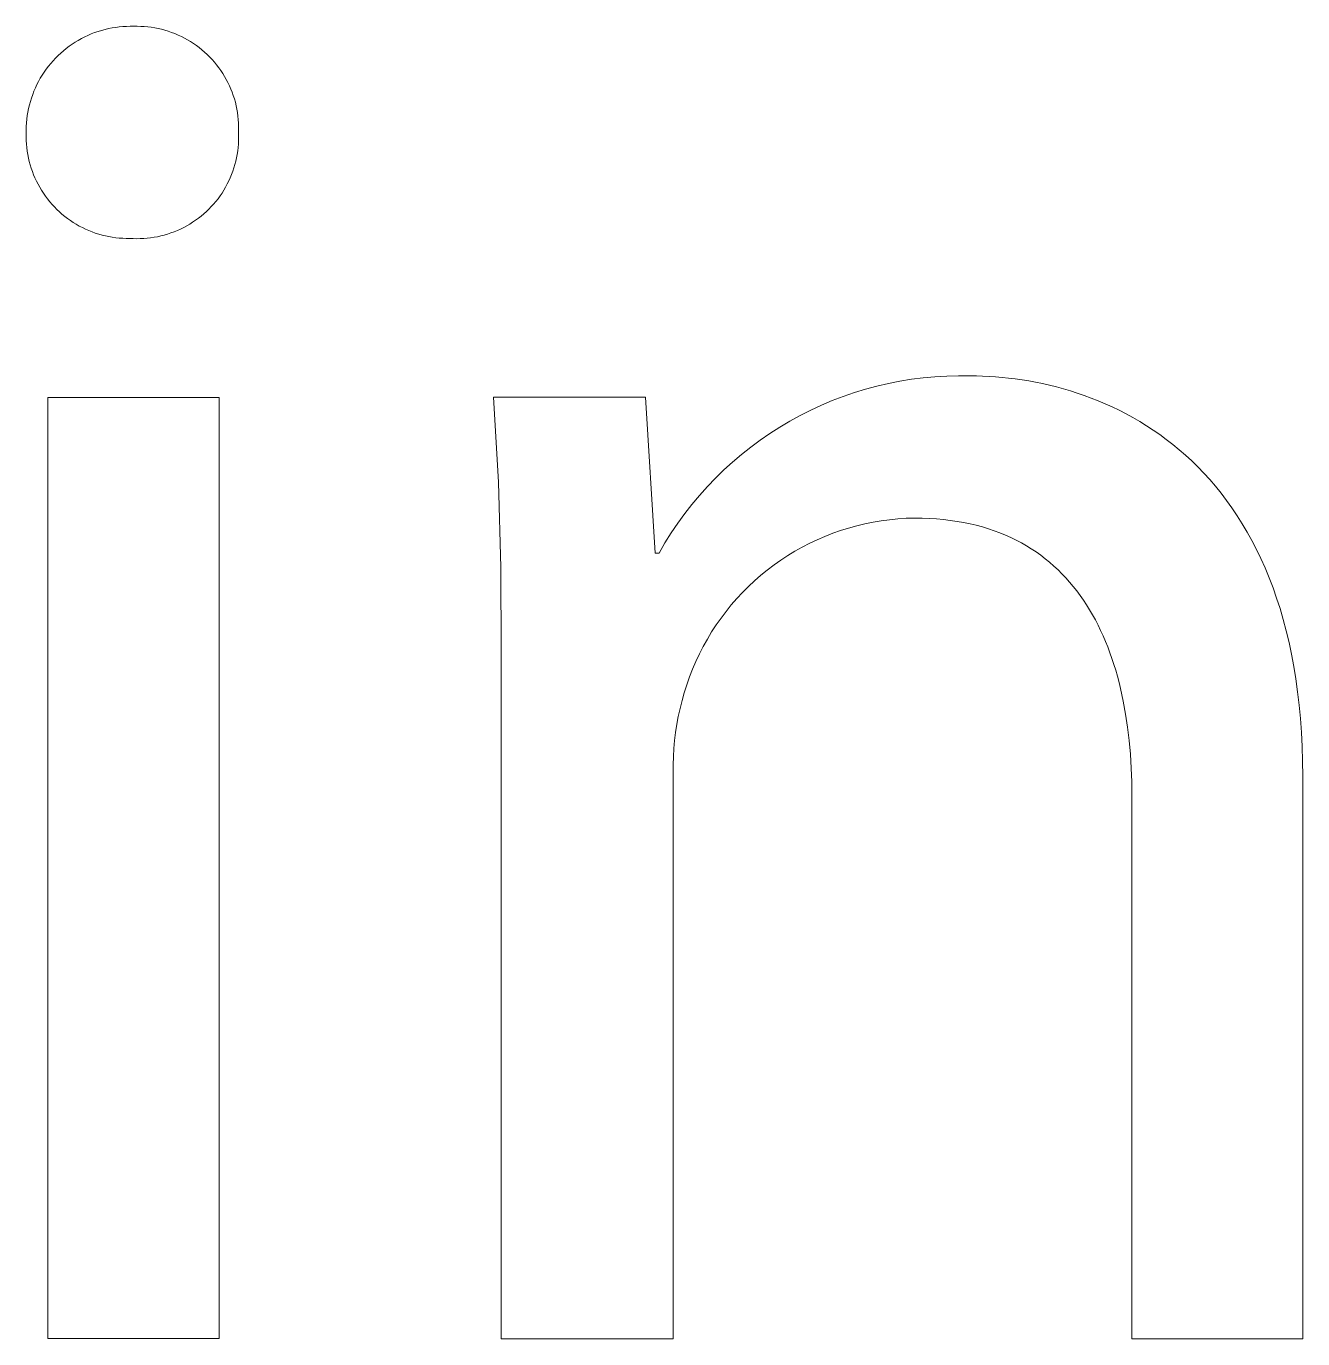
# Model space of a CAD drawing. Header units: millimetres. Extents: x 1102 to 5170, y 19 to 2862.
# Drawn here: x 4663.73 to 4690.46, y 87.65 to 115.14 of the extents above; entities that cross this region are included whole.
import ezdxf

# ---------------------------------------------------------------- set-up
doc = ezdxf.new("R2010")
doc.units = ezdxf.units.MM
doc.header["$MEASUREMENT"] = 0
doc.layers.add('Domyślny', color=7, linetype='Continuous', true_color=0x000000)

msp = doc.modelspace()

# ---------------------------------------------------------------- linework, layer by layer
at = {"layer": 'Domyślny', "color": 18, "lineweight": 15, "true_color": 0x000000}
for p, q in [((4664.956, 114.919), (4665.024, 114.951)), ((4665.024, 114.951), (4665.094, 114.981)), ((4665.094, 114.981), (4665.165, 115.008)), ((4665.165, 115.008), (4665.236, 115.033)), ((4665.236, 115.033), (4665.309, 115.055)), ((4665.309, 115.055), (4665.382, 115.075)), ((4665.382, 115.075), (4665.455, 115.093)), ((4665.455, 115.093), (4665.53, 115.107)), ((4665.53, 115.107), (4665.605, 115.119)), ((4665.605, 115.119), (4665.68, 115.129)), ((4665.68, 115.129), (4665.755, 115.136)), ((4665.755, 115.136), (4665.831, 115.14)), ((4665.831, 115.14), (4665.907, 115.142)), ((4665.907, 115.142), (4665.982, 115.141)), ((4665.982, 115.141), (4666.056, 115.142)), ((4666.056, 115.142), (4666.129, 115.14)), ((4666.129, 115.14), (4666.203, 115.136)), ((4666.203, 115.136), (4666.276, 115.13)), ((4666.276, 115.13), (4666.349, 115.12)), ((4666.349, 115.12), (4666.422, 115.109)), ((4666.422, 115.109), (4666.494, 115.095)), ((4666.494, 115.095), (4666.566, 115.078)), ((4666.566, 115.078), (4666.637, 115.059)), ((4666.637, 115.059), (4666.707, 115.037)), ((4666.707, 115.037), (4666.777, 115.013)), ((4666.777, 115.013), (4666.845, 114.987)), ((4666.845, 114.987), (4666.913, 114.958)), ((4666.913, 114.958), (4666.98, 114.927)), ((4666.98, 114.927), (4667.045, 114.894)), ((4664.512, 114.63), (4664.571, 114.678)), ((4664.571, 114.678), (4664.632, 114.723)), ((4664.632, 114.723), (4664.694, 114.767)), ((4664.694, 114.767), (4664.757, 114.808)), ((4664.757, 114.808), (4664.822, 114.847)), ((4664.822, 114.847), (4664.888, 114.884)), ((4664.888, 114.884), (4664.956, 114.919)), ((4667.045, 114.894), (4667.11, 114.858)), ((4667.11, 114.858), (4667.173, 114.82)), ((4667.173, 114.82), (4667.235, 114.78)), ((4667.235, 114.78), (4667.295, 114.738)), ((4667.295, 114.738), (4667.354, 114.694)), ((4667.354, 114.694), (4667.411, 114.648)), ((4664.245, 114.362), (4664.295, 114.42)), ((4664.295, 114.42), (4664.346, 114.475)), ((4664.346, 114.475), (4664.4, 114.528)), ((4664.4, 114.528), (4664.455, 114.58)), ((4664.455, 114.58), (4664.512, 114.63)), ((4667.411, 114.648), (4667.467, 114.6)), ((4667.467, 114.6), (4667.521, 114.55)), ((4667.521, 114.55), (4667.573, 114.499)), ((4667.573, 114.499), (4667.624, 114.445)), ((4667.624, 114.445), (4667.672, 114.39)), ((4667.672, 114.39), (4667.719, 114.333)), ((4664.027, 114.053), (4664.067, 114.118)), ((4664.067, 114.118), (4664.108, 114.181)), ((4664.108, 114.181), (4664.151, 114.243)), ((4664.151, 114.243), (4664.197, 114.304)), ((4664.197, 114.304), (4664.245, 114.362)), ((4667.719, 114.333), (4667.764, 114.274)), ((4667.764, 114.274), (4667.806, 114.215)), ((4667.806, 114.215), (4667.847, 114.153)), ((4667.847, 114.153), (4667.885, 114.09)), ((4663.894, 113.781), (4663.924, 113.85)), ((4663.924, 113.85), (4663.956, 113.919)), ((4663.956, 113.919), (4663.991, 113.986)), ((4663.991, 113.986), (4664.027, 114.053)), ((4667.885, 114.09), (4667.922, 114.026)), ((4667.922, 114.026), (4667.955, 113.961)), ((4667.955, 113.961), (4667.987, 113.895)), ((4667.987, 113.895), (4668.017, 113.827)), ((4668.017, 113.827), (4668.044, 113.759)), ((4663.8, 113.493), (4663.819, 113.566)), ((4663.819, 113.566), (4663.842, 113.639)), ((4663.842, 113.639), (4663.867, 113.71)), ((4663.867, 113.71), (4663.894, 113.781)), ((4668.044, 113.759), (4668.068, 113.69)), ((4668.068, 113.69), (4668.091, 113.619)), ((4668.091, 113.619), (4668.111, 113.549)), ((4663.755, 113.27), (4663.767, 113.345)), ((4663.767, 113.345), (4663.782, 113.419)), ((4663.782, 113.419), (4663.8, 113.493)), ((4668.111, 113.549), (4668.128, 113.477)), ((4668.128, 113.477), (4668.143, 113.405)), ((4668.143, 113.405), (4668.155, 113.333)), ((4668.155, 113.333), (4668.165, 113.26)), ((4663.733, 112.968), (4663.734, 113.044)), ((4663.734, 113.044), (4663.739, 113.12)), ((4663.739, 113.12), (4663.746, 113.195)), ((4663.746, 113.195), (4663.755, 113.27)), ((4668.165, 113.26), (4668.173, 113.186)), ((4668.173, 113.186), (4668.177, 113.113)), ((4668.177, 113.113), (4668.18, 113.039)), ((4668.18, 113.039), (4668.18, 112.966)), ((4663.734, 112.892), (4663.733, 112.968)), ((4663.733, 112.819), (4663.734, 112.892)), ((4663.734, 112.746), (4663.733, 112.819)), ((4663.738, 112.672), (4663.734, 112.746)), ((4668.178, 112.747), (4668.174, 112.674)), ((4668.18, 112.966), (4668.177, 112.892)), ((4668.177, 112.892), (4668.178, 112.82)), ((4668.178, 112.82), (4668.178, 112.747)), ((4663.745, 112.599), (4663.738, 112.672)), ((4663.754, 112.526), (4663.745, 112.599)), ((4663.766, 112.454), (4663.754, 112.526)), ((4663.78, 112.382), (4663.766, 112.454)), ((4668.149, 112.457), (4668.135, 112.386)), ((4668.16, 112.529), (4668.149, 112.457)), ((4668.168, 112.601), (4668.16, 112.529)), ((4668.174, 112.674), (4668.168, 112.601)), ((4663.796, 112.31), (4663.78, 112.382)), ((4663.815, 112.24), (4663.796, 112.31)), ((4663.837, 112.169), (4663.815, 112.24)), ((4668.101, 112.244), (4668.08, 112.174)), ((4668.119, 112.314), (4668.101, 112.244)), ((4668.135, 112.386), (4668.119, 112.314)), ((4663.861, 112.1), (4663.837, 112.169)), ((4663.887, 112.031), (4663.861, 112.1)), ((4663.915, 111.964), (4663.887, 112.031)), ((4663.946, 111.897), (4663.915, 111.964)), ((4667.974, 111.903), (4667.942, 111.838)), ((4668.004, 111.97), (4667.974, 111.903)), ((4668.032, 112.037), (4668.004, 111.97)), ((4668.057, 112.105), (4668.032, 112.037)), ((4668.08, 112.174), (4668.057, 112.105)), ((4663.979, 111.832), (4663.946, 111.897)), ((4664.015, 111.768), (4663.979, 111.832)), ((4664.052, 111.705), (4664.015, 111.768)), ((4664.092, 111.643), (4664.052, 111.705)), ((4664.134, 111.583), (4664.092, 111.643)), ((4667.832, 111.649), (4667.791, 111.589)), ((4667.871, 111.711), (4667.832, 111.649)), ((4667.907, 111.774), (4667.871, 111.711)), ((4667.942, 111.838), (4667.907, 111.774)), ((4664.178, 111.524), (4664.134, 111.583)), ((4664.224, 111.467), (4664.178, 111.524)), ((4664.272, 111.411), (4664.224, 111.467)), ((4664.321, 111.357), (4664.272, 111.411)), ((4664.373, 111.305), (4664.321, 111.357)), ((4667.607, 111.363), (4667.556, 111.311)), ((4667.656, 111.418), (4667.607, 111.363)), ((4667.703, 111.473), (4667.656, 111.418)), ((4667.748, 111.53), (4667.703, 111.473)), ((4667.791, 111.589), (4667.748, 111.53)), ((4664.426, 111.254), (4664.373, 111.305)), ((4664.481, 111.206), (4664.426, 111.254)), ((4664.538, 111.159), (4664.481, 111.206)), ((4664.596, 111.115), (4664.538, 111.159)), ((4664.656, 111.072), (4664.596, 111.115)), ((4667.278, 111.077), (4667.217, 111.036)), ((4667.337, 111.12), (4667.278, 111.077)), ((4667.394, 111.165), (4667.337, 111.12)), ((4667.45, 111.212), (4667.394, 111.165)), ((4667.504, 111.261), (4667.45, 111.212)), ((4667.556, 111.311), (4667.504, 111.261)), ((4664.717, 111.031), (4664.656, 111.072)), ((4664.78, 110.993), (4664.717, 111.031)), ((4664.844, 110.957), (4664.78, 110.993)), ((4664.909, 110.923), (4664.844, 110.957)), ((4664.975, 110.891), (4664.909, 110.923)), ((4665.042, 110.862), (4664.975, 110.891)), ((4665.11, 110.835), (4665.042, 110.862)), ((4665.179, 110.81), (4665.11, 110.835)), ((4665.249, 110.788), (4665.179, 110.81)), ((4666.761, 110.812), (4666.692, 110.789)), ((4666.83, 110.837), (4666.761, 110.812)), ((4666.897, 110.865), (4666.83, 110.837)), ((4666.963, 110.894), (4666.897, 110.865)), ((4667.029, 110.927), (4666.963, 110.894)), ((4667.093, 110.961), (4667.029, 110.927)), ((4667.156, 110.998), (4667.093, 110.961)), ((4667.217, 111.036), (4667.156, 110.998)), ((4665.32, 110.768), (4665.249, 110.788)), ((4665.391, 110.75), (4665.32, 110.768)), ((4665.463, 110.735), (4665.391, 110.75)), ((4665.535, 110.723), (4665.463, 110.735)), ((4665.608, 110.713), (4665.535, 110.723)), ((4665.681, 110.705), (4665.608, 110.713)), ((4665.754, 110.7), (4665.681, 110.705)), ((4665.828, 110.698), (4665.754, 110.7)), ((4665.901, 110.698), (4665.828, 110.698)), ((4665.974, 110.694), (4665.901, 110.698)), ((4666.047, 110.692), (4665.974, 110.694)), ((4666.119, 110.693), (4666.047, 110.692)), ((4666.192, 110.696), (4666.119, 110.693)), ((4666.265, 110.702), (4666.192, 110.696)), ((4666.337, 110.71), (4666.265, 110.702)), ((4666.409, 110.721), (4666.337, 110.71)), ((4666.481, 110.734), (4666.409, 110.721)), ((4666.552, 110.75), (4666.481, 110.734)), ((4666.622, 110.768), (4666.552, 110.75)), ((4666.692, 110.789), (4666.622, 110.768)), ((4682.272, 107.746), (4682.516, 107.778)), ((4682.516, 107.778), (4682.761, 107.801)), ((4682.761, 107.801), (4683.007, 107.815)), ((4683.007, 107.815), (4683.253, 107.821)), ((4683.253, 107.821), (4683.5, 107.819)), ((4683.5, 107.819), (4683.629, 107.818)), ((4683.629, 107.818), (4683.76, 107.814)), ((4683.76, 107.814), (4683.894, 107.808)), ((4683.894, 107.808), (4684.029, 107.799)), ((4684.029, 107.799), (4684.166, 107.787)), ((4684.166, 107.787), (4684.304, 107.773)), ((4681.074, 107.467), (4681.309, 107.539)), ((4681.309, 107.539), (4681.547, 107.603)), ((4681.547, 107.603), (4681.787, 107.659)), ((4681.787, 107.659), (4682.029, 107.707)), ((4682.029, 107.707), (4682.272, 107.746)), ((4684.304, 107.773), (4684.444, 107.756)), ((4684.444, 107.756), (4684.585, 107.736)), ((4684.585, 107.736), (4684.727, 107.712)), ((4684.727, 107.712), (4684.87, 107.686)), ((4684.87, 107.686), (4685.014, 107.656)), ((4685.014, 107.656), (4685.158, 107.623)), ((4685.158, 107.623), (4685.304, 107.587)), ((4685.304, 107.587), (4685.45, 107.548)), ((4685.45, 107.548), (4685.596, 107.504)), ((4685.596, 107.504), (4685.742, 107.458)), ((4664.181, 107.365), (4667.771, 107.365)), ((4664.181, 87.655), (4664.181, 107.365)), ((4667.771, 107.365), (4667.771, 87.655)), ((4673.619, 105.59), (4673.516, 107.372)), ((4673.516, 107.372), (4676.699, 107.372)), ((4676.699, 107.372), (4676.902, 104.107)), ((4680.384, 107.204), (4680.611, 107.299)), ((4680.611, 107.299), (4680.841, 107.387)), ((4680.841, 107.387), (4681.074, 107.467)), ((4685.742, 107.458), (4685.889, 107.407)), ((4685.889, 107.407), (4686.035, 107.353)), ((4686.035, 107.353), (4686.181, 107.295)), ((4686.181, 107.295), (4686.327, 107.233)), ((4686.327, 107.233), (4686.473, 107.167)), ((4679.724, 106.871), (4679.94, 106.99)), ((4679.94, 106.99), (4680.16, 107.1)), ((4680.16, 107.1), (4680.384, 107.204)), ((4686.473, 107.167), (4686.618, 107.097)), ((4686.618, 107.097), (4686.762, 107.023)), ((4686.762, 107.023), (4686.905, 106.945)), ((4679.305, 106.613), (4679.512, 106.746)), ((4679.512, 106.746), (4679.724, 106.871)), ((4686.905, 106.945), (4687.048, 106.862)), ((4687.048, 106.862), (4687.189, 106.775)), ((4687.189, 106.775), (4687.329, 106.684)), ((4687.329, 106.684), (4687.468, 106.587)), ((4678.904, 106.327), (4679.102, 106.474)), ((4679.102, 106.474), (4679.305, 106.613)), ((4687.468, 106.587), (4687.606, 106.487)), ((4687.606, 106.487), (4687.741, 106.381)), ((4678.523, 106.014), (4678.711, 106.174)), ((4678.711, 106.174), (4678.904, 106.327)), ((4687.741, 106.381), (4687.875, 106.271)), ((4687.875, 106.271), (4688.007, 106.156)), ((4688.007, 106.156), (4688.137, 106.036)), ((4678.341, 105.849), (4678.523, 106.014)), ((4688.137, 106.036), (4688.265, 105.911)), ((4688.265, 105.911), (4688.391, 105.781)), ((4673.673, 103.806), (4673.619, 105.59)), ((4677.995, 105.499), (4678.165, 105.677)), ((4678.165, 105.677), (4678.341, 105.849)), ((4688.391, 105.781), (4688.514, 105.646)), ((4688.514, 105.646), (4688.635, 105.505)), ((4677.672, 105.126), (4677.83, 105.315)), ((4677.83, 105.315), (4677.995, 105.499)), ((4688.635, 105.505), (4688.753, 105.36)), ((4688.753, 105.36), (4688.869, 105.208)), ((4677.521, 104.932), (4677.672, 105.126)), ((4688.869, 105.208), (4688.981, 105.052)), ((4688.981, 105.052), (4689.09, 104.889)), ((4677.376, 104.733), (4677.521, 104.932)), ((4681.464, 104.753), (4681.292, 104.718)), ((4681.637, 104.782), (4681.464, 104.753)), ((4681.81, 104.805), (4681.637, 104.782)), ((4681.985, 104.823), (4681.81, 104.805)), ((4682.16, 104.834), (4681.985, 104.823)), ((4682.335, 104.839), (4682.16, 104.834)), ((4682.491, 104.837), (4682.335, 104.839)), ((4682.643, 104.831), (4682.491, 104.837)), ((4682.793, 104.822), (4682.643, 104.831)), ((4682.939, 104.808), (4682.793, 104.822)), ((4683.083, 104.791), (4682.939, 104.808)), ((4683.223, 104.771), (4683.083, 104.791)), ((4683.36, 104.747), (4683.223, 104.771)), ((4689.09, 104.889), (4689.197, 104.721)), ((4677.107, 104.32), (4677.238, 104.529)), ((4677.238, 104.529), (4677.376, 104.733)), ((4680.621, 104.52), (4680.458, 104.456)), ((4680.786, 104.578), (4680.621, 104.52)), ((4680.953, 104.631), (4680.786, 104.578)), ((4681.122, 104.677), (4680.953, 104.631)), ((4681.292, 104.718), (4681.122, 104.677)), ((4683.495, 104.719), (4683.36, 104.747)), ((4683.626, 104.688), (4683.495, 104.719)), ((4683.754, 104.653), (4683.626, 104.688)), ((4683.88, 104.615), (4683.754, 104.653)), ((4684.002, 104.574), (4683.88, 104.615)), ((4684.122, 104.529), (4684.002, 104.574)), ((4684.238, 104.482), (4684.122, 104.529)), ((4684.352, 104.431), (4684.238, 104.482)), ((4689.197, 104.721), (4689.299, 104.547)), ((4689.299, 104.547), (4689.399, 104.368)), ((4676.984, 104.107), (4677.107, 104.32)), ((4679.983, 104.231), (4679.83, 104.145)), ((4680.139, 104.311), (4679.983, 104.231)), ((4680.297, 104.386), (4680.139, 104.311)), ((4680.458, 104.456), (4680.297, 104.386)), ((4684.463, 104.376), (4684.352, 104.431)), ((4684.571, 104.319), (4684.463, 104.376)), ((4684.677, 104.259), (4684.571, 104.319)), ((4684.779, 104.195), (4684.677, 104.259)), ((4689.399, 104.368), (4689.495, 104.183)), ((4676.902, 104.107), (4676.984, 104.107)), ((4679.534, 103.958), (4679.391, 103.857)), ((4679.68, 104.054), (4679.534, 103.958)), ((4679.83, 104.145), (4679.68, 104.054)), ((4684.879, 104.129), (4684.779, 104.195)), ((4684.976, 104.06), (4684.879, 104.129)), ((4685.07, 103.988), (4684.976, 104.06)), ((4685.162, 103.913), (4685.07, 103.988)), ((4689.495, 104.183), (4689.587, 103.991)), ((4689.587, 103.991), (4689.675, 103.794)), ((4673.678, 102.021), (4673.673, 103.806)), ((4679.251, 103.751), (4679.115, 103.641)), ((4679.391, 103.857), (4679.251, 103.751)), ((4685.251, 103.835), (4685.162, 103.913)), ((4685.338, 103.755), (4685.251, 103.835)), ((4685.421, 103.672), (4685.338, 103.755)), ((4685.503, 103.586), (4685.421, 103.672)), ((4689.675, 103.794), (4689.76, 103.59)), ((4678.855, 103.406), (4678.732, 103.282)), ((4678.983, 103.526), (4678.855, 103.406)), ((4679.115, 103.641), (4678.983, 103.526)), ((4685.581, 103.498), (4685.503, 103.586)), ((4685.657, 103.407), (4685.581, 103.498)), ((4685.731, 103.314), (4685.657, 103.407)), ((4689.76, 103.59), (4689.84, 103.38)), ((4689.84, 103.38), (4689.916, 103.164)), ((4678.612, 103.154), (4678.497, 103.022)), ((4678.732, 103.282), (4678.612, 103.154)), ((4685.802, 103.218), (4685.731, 103.314)), ((4685.87, 103.12), (4685.802, 103.218)), ((4685.936, 103.02), (4685.87, 103.12)), ((4689.916, 103.164), (4689.987, 102.942)), ((4678.387, 102.885), (4678.281, 102.746)), ((4678.497, 103.022), (4678.387, 102.885)), ((4686, 102.917), (4685.936, 103.02)), ((4686.061, 102.812), (4686, 102.917)), ((4689.987, 102.942), (4690.055, 102.713)), ((4678.181, 102.602), (4678.085, 102.455)), ((4678.281, 102.746), (4678.181, 102.602)), ((4686.12, 102.705), (4686.061, 102.812)), ((4686.177, 102.596), (4686.12, 102.705)), ((4686.231, 102.485), (4686.177, 102.596)), ((4690.055, 102.713), (4690.117, 102.477)), ((4677.995, 102.305), (4677.909, 102.152)), ((4678.085, 102.455), (4677.995, 102.305)), ((4686.283, 102.371), (4686.231, 102.485)), ((4686.332, 102.256), (4686.283, 102.371)), ((4690.117, 102.477), (4690.175, 102.235)), ((4673.678, 87.648), (4673.678, 102.021)), ((4677.909, 102.152), (4677.829, 101.997)), ((4686.379, 102.139), (4686.332, 102.256)), ((4686.424, 102.019), (4686.379, 102.139)), ((4686.467, 101.898), (4686.424, 102.019)), ((4690.175, 102.235), (4690.228, 101.986)), ((4677.755, 101.838), (4677.686, 101.677)), ((4677.829, 101.997), (4677.755, 101.838)), ((4686.507, 101.775), (4686.467, 101.898)), ((4686.546, 101.651), (4686.507, 101.775)), ((4690.228, 101.986), (4690.276, 101.731)), ((4690.276, 101.731), (4690.318, 101.469)), ((4677.622, 101.514), (4677.564, 101.348)), ((4677.686, 101.677), (4677.622, 101.514)), ((4686.582, 101.525), (4686.546, 101.651)), ((4686.616, 101.397), (4686.582, 101.525)), ((4690.318, 101.469), (4690.356, 101.199)), ((4677.512, 101.181), (4677.465, 101.018)), ((4677.564, 101.348), (4677.512, 101.181)), ((4686.648, 101.267), (4686.616, 101.397)), ((4686.705, 101.003), (4686.648, 101.267)), ((4690.356, 101.199), (4690.388, 100.923)), ((4677.465, 101.018), (4677.423, 100.853)), ((4686.754, 100.733), (4686.705, 101.003)), ((4690.388, 100.923), (4690.415, 100.64)), ((4677.386, 100.686), (4677.355, 100.519)), ((4677.423, 100.853), (4677.386, 100.686)), ((4686.795, 100.458), (4686.754, 100.733)), ((4690.415, 100.64), (4690.435, 100.349)), ((4677.355, 100.519), (4677.329, 100.351)), ((4686.829, 100.178), (4686.795, 100.458)), ((4677.309, 100.182), (4677.294, 100.012)), ((4677.329, 100.351), (4677.309, 100.182)), ((4686.854, 99.893), (4686.829, 100.178)), ((4690.435, 100.349), (4690.45, 100.051)), ((4677.284, 99.842), (4677.28, 99.672)), ((4677.294, 100.012), (4677.284, 99.842)), ((4686.872, 99.604), (4686.854, 99.893)), ((4690.45, 100.051), (4690.46, 99.746)), ((4677.28, 99.672), (4677.282, 99.501)), ((4686.883, 99.311), (4686.872, 99.604)), ((4690.46, 99.746), (4690.463, 99.434)), ((4677.282, 99.501), (4677.282, 87.648)), ((4686.886, 99.014), (4686.883, 99.311)), ((4690.463, 99.434), (4690.463, 87.648)), ((4686.886, 87.648), (4686.886, 99.014)), ((4667.771, 87.655), (4664.181, 87.655)), ((4677.282, 87.648), (4673.678, 87.648)), ((4690.463, 87.648), (4686.886, 87.648))]:
    msp.add_line(p, q, dxfattribs=at)

doc.saveas('drawing.dxf')
